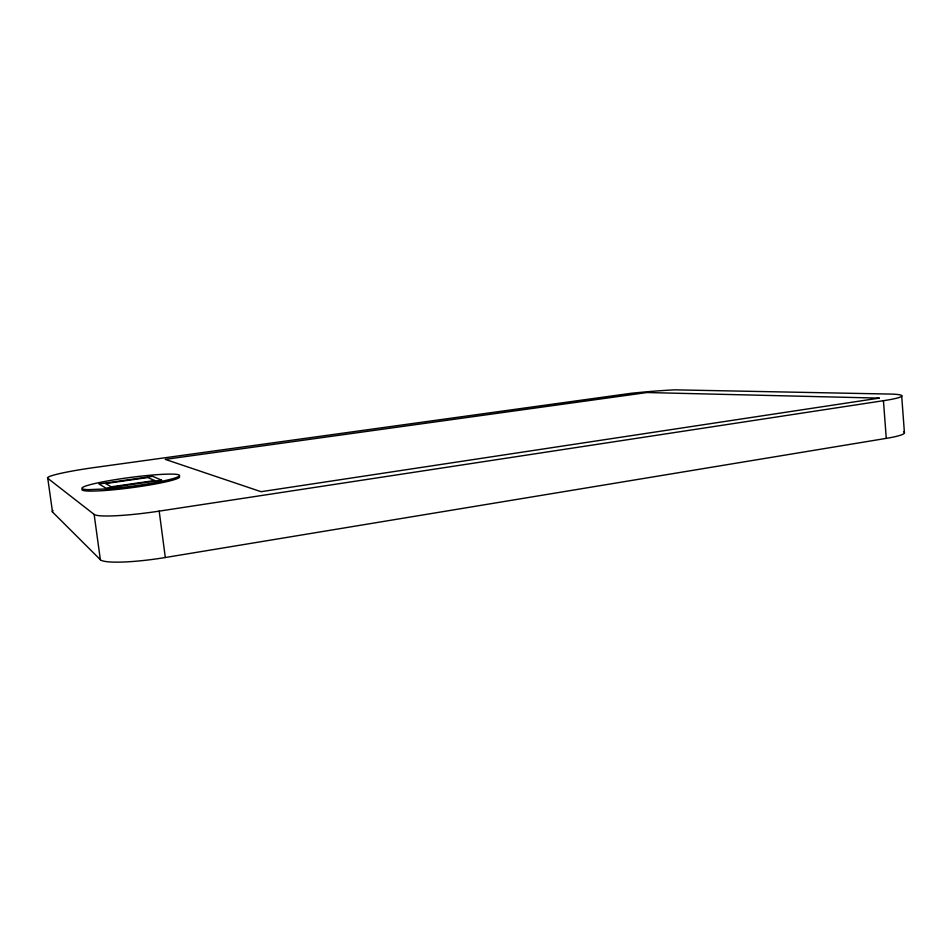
<?xml version="1.0" encoding="UTF-8"?>
<svg xmlns="http://www.w3.org/2000/svg" width="952" height="952" viewBox="0 0 952 952"><rect width="100%" height="100%" fill="white"/><g stroke="black" fill="none" stroke-linecap="round" stroke-linejoin="round"><path stroke-width="1.43" d="M47.767 478.309L94.141 514.413A56.263 6.152 -7.7 0 0 159.186 511.129L883.444 400.697A49.778 4.26 -4.7 0 0 889.989 394.068L674.682 389.844A68.365 4.986 -5.6 0 0 630.926 393.319L93.951 467.587A54.692 4.367 -7.4 0 0 47.767 478.309L52.503 511.998L100.353 559.705A56.073 7.913 -8.1 0 0 165.315 557.515L886.276 438.372A49.635 5.486 -4.3 0 0 903.638 431.815M94.141 514.413L100.353 559.705M159.186 511.129L165.315 557.515M901.675 395.663L904.4 432.482M883.444 400.697L886.276 438.372M52.503 511.998A54.55 5.629 -7.8 0 1 53.014 510.474M179.523 476.654A49.206 4.498 -7.5 0 1 131.995 487.65A49.206 4.498 -7.5 0 1 82.015 489.566M879.22 398.115L261.062 491.696L165.255 459.376L646.967 392.533L879.22 398.115M154.664 480.558L111.241 486.817L105.553 483.568L147.81 477.535L154.664 480.558M161.554 480.129L105.981 488.15L98.948 483.973L152.606 476.309L161.554 480.129M106.85 488.923L88.334 489.649A49.218 4.451 -7.5 0 1 121.963 478.618A49.218 4.451 -7.5 0 1 178.774 476.393A49.218 4.451 -7.5 0 1 106.85 488.923"/></g></svg>
